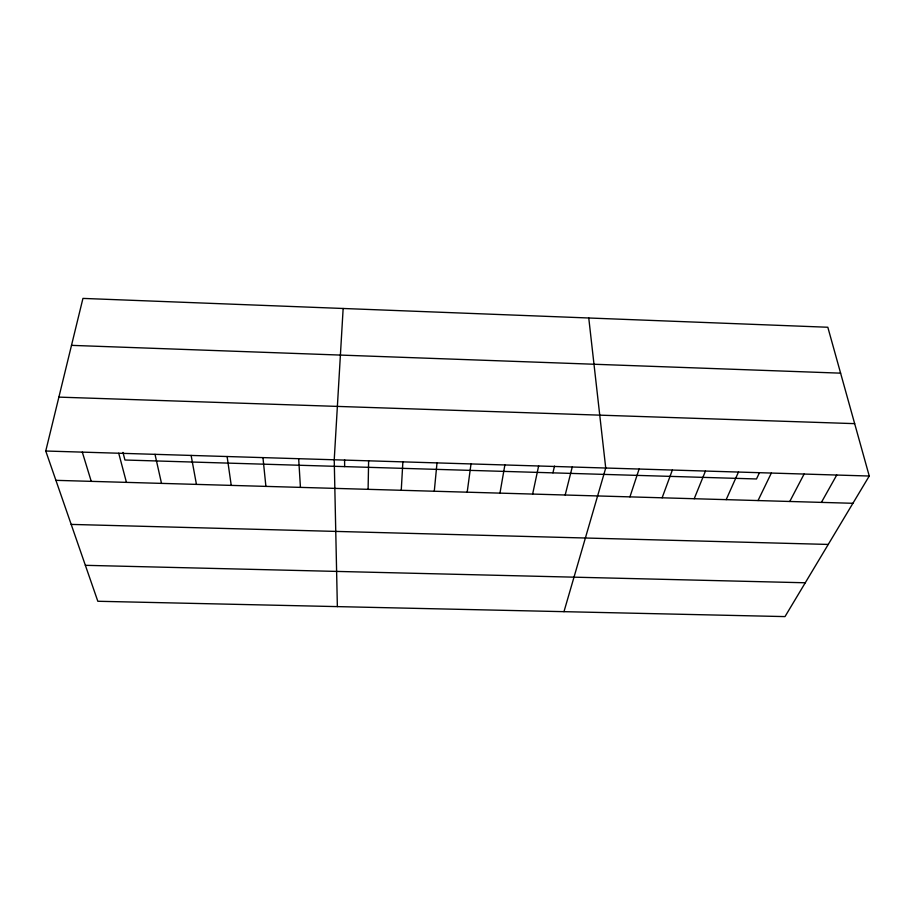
<?xml version="1.0" encoding="UTF-8"?>
<svg xmlns="http://www.w3.org/2000/svg" width="915" height="915" viewBox="0 0 915 915"><rect width="100%" height="100%" fill="white"/><g stroke="black" fill="none" stroke-linecap="round" stroke-linejoin="round"><path stroke-width="1.37" d="M368.104 489.331L368.619 460.817M401.25 490.291L402.875 461.858M343.148 308.481L334.227 459.776L337.361 606.611M434.282 491.241L437.004 462.899M467.188 492.19L471.008 463.928M499.967 493.128L504.874 464.957M532.633 494.077L538.626 465.987M552.935 472.861L554.501 466.09M45.75 451.015L82.945 298.404L827.823 327.25L869.25 476.029L785.001 616.596L97.825 601.269L45.75 451.015L869.25 476.029M565.184 495.015L572.241 467.005M563.972 611.666L605.73 468.022L588.757 317.985M629.932 496.879L639.105 469.04M662.128 497.806L672.353 470.047M694.211 498.732L705.465 471.053M726.178 499.647L738.474 472.06M759.313 472.986L756.499 478.968L124.943 460.016L122.965 452.41M758.032 500.562L771.345 473.055M789.771 501.477L804.102 474.05M821.395 502.392L836.733 475.045M85.37 565.321L805.269 582.775M71.187 524.409L828.258 544.436M55.918 480.341L852.906 503.296M58.88 397.121L854.667 423.645M71.496 345.355L840.611 373.16M82.304 452.124L91.248 481.359M118.721 453.222L126.442 482.377M155.001 454.332L161.509 483.383M191.121 455.43L196.439 484.39M227.114 456.516L231.232 485.396M262.96 457.614L265.899 486.391M298.667 458.69L300.44 487.386M344.589 459.707L344.658 466.604"/></g></svg>
